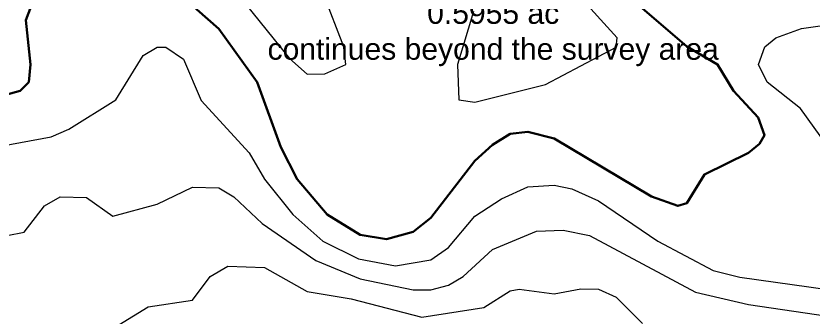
# Model space of a CAD drawing. Extents: x 6810325 to 6812275, y 1878569 to 1880689.
# Drawn here: x 6811402.1 to 6811698.4, y 1878719.3 to 1878831.2 of the extents above; entities that cross this region are included whole.
import ezdxf

# ---------------------------------------------------------------- set-up
doc = ezdxf.new("R2010")
doc.units = 21
doc.header["$LTSCALE"] = 10
doc.header["$MEASUREMENT"] = 0
for name, color, linetype, lineweight in [('ANNO-LABELS', 7, 'CONTINUOUS', 18), ('TOPO-CONTOUR-MAJOR', 34, 'CONTINUOUS', 30), ('TOPO-CONTOUR-MINOR', 36, 'CONTINUOUS', 13)]:
    doc.layers.add(name, color=color, linetype=linetype, lineweight=lineweight)
doc.styles.add('LABEL', font='arial.ttf')

msp = doc.modelspace()

# ---------------------------------------------------------------- linework, layer by layer
at = {"layer": 'TOPO-CONTOUR-MAJOR', "elevation": 200}
for points in [[(6811461.14, 1878840.89), (6811477.54, 1878826.46), (6811491.78, 1878806.62), (6811500.51, 1878782.5), (6811506.57, 1878770.53), (6811517.73, 1878757.4), (6811530.04, 1878749.83), (6811539.88, 1878748.29), (6811549.72, 1878750.97), (6811556.28, 1878756.2), (6811572.69, 1878777.33), (6811579.25, 1878783.35), (6811585.81, 1878787.34), (6811592.37, 1878788.13), (6811602.21, 1878785.69), (6811638.3, 1878764.15), (6811648.15, 1878760.59), (6811651.43, 1878761.7), (6811657.99, 1878772.31), (6811674.39, 1878780.35), (6811678.45, 1878783.65), (6811680.29, 1878786.93), (6811677.94, 1878793.49), (6811668.85, 1878803.34), (6811662.88, 1878813.18), (6811651.43, 1878819.84), (6811621.9, 1878845.4)], [(6811392.24, 1878800.23), (6811403.7, 1878803.34), (6811406.89, 1878806.62), (6811407.49, 1878813.18), (6811405.81, 1878829.58), (6811410.73, 1878842.71)]]:
    msp.add_lwpolyline(points, dxfattribs=at)
at = {"layer": 'TOPO-CONTOUR-MINOR'}
for points, elevation in [([(6811484.1, 1878839.86), (6811503.79, 1878815.32), (6811510.35, 1878809.58), (6811516.91, 1878809.64), (6811524.72, 1878813.18), (6811523.93, 1878819.74), (6811516.4, 1878839.42)], 199), ([(6811572.21, 1878832.86), (6811566.19, 1878813.18), (6811566.67, 1878800.05), (6811572.69, 1878799.18), (6811598.93, 1878805.73), (6811625.18, 1878819.59), (6811625.51, 1878823.02), (6811610.8, 1878839.42)], 199), ([(6811703.92, 1878782.73), (6811693.76, 1878796.77), (6811681.32, 1878806.62), (6811678.16, 1878813.18), (6811680.49, 1878819.74), (6811684.51, 1878823.02), (6811694.08, 1878826.52), (6811707.2, 1878828.37)], 201), ([(6811388.96, 1878781.5), (6811415.21, 1878786.27), (6811421.77, 1878789.1), (6811439.27, 1878800.05), (6811449.34, 1878816.46), (6811454.58, 1878819.53), (6811457.86, 1878819.62), (6811464.42, 1878815.18), (6811470.98, 1878799.75), (6811488.75, 1878780.37), (6811494.5, 1878770.53), (6811505.04, 1878757.4), (6811516.15, 1878747.56), (6811529.4, 1878741), (6811543.16, 1878738.3), (6811556.28, 1878740.6), (6811562.84, 1878745.11), (6811572.69, 1878756.81), (6811582.53, 1878763.29), (6811592.37, 1878767.75), (6811602.21, 1878768.32), (6811608.78, 1878766.91), (6811618.62, 1878762.56), (6811640.74, 1878747.56), (6811661.27, 1878736.61), (6811671.11, 1878734.13), (6811703.92, 1878729.55)], 201), ([(6811398.8, 1878749.69), (6811405.21, 1878750.84), (6811412.71, 1878760.68), (6811418.49, 1878763.95), (6811428.33, 1878763.77), (6811438.17, 1878756.87), (6811454.58, 1878761.21), (6811467.7, 1878767.62), (6811477.54, 1878767.37), (6811483.05, 1878763.97), (6811493.61, 1878754.12), (6811513.63, 1878740.34), (6811530.04, 1878733.51), (6811549.72, 1878729.42), (6811556.28, 1878729.4), (6811562.84, 1878731.21), (6811568.28, 1878734.44), (6811579.25, 1878744.41), (6811595.65, 1878751.2), (6811605.49, 1878751.6), (6811615.34, 1878749.67), (6811654.71, 1878728.56), (6811674.39, 1878724.04), (6811703.92, 1878719.61)], 202), ([(6811434.89, 1878713.13), (6811451.3, 1878723.11), (6811467.7, 1878725.59), (6811474.3, 1878734.44), (6811480.82, 1878738.29), (6811494.55, 1878737.72), (6811510.35, 1878728.82), (6811526.75, 1878726.07), (6811553, 1878719.25), (6811575.97, 1878722.82), (6811585.81, 1878729.06), (6811589.09, 1878729.66), (6811602.21, 1878727.97), (6811612.06, 1878729.78), (6811618.62, 1878729.64), (6811625.18, 1878726.68), (6811635.02, 1878716.95)], 203)]:
    msp.add_lwpolyline(points, dxfattribs=dict(at, elevation=elevation))

# ---------------------------------------------------------------- texts
at = {"layer": 'ANNO-LABELS', "insert": (6811579.49, 1878831.05), "char_height": 8, "attachment_point": 5, "style": 'LABEL'}
msp.add_mtext('WL2\\P0.5955 ac\\Pcontinues beyond the survey area', dxfattribs=at)

doc.saveas('drawing.dxf')
